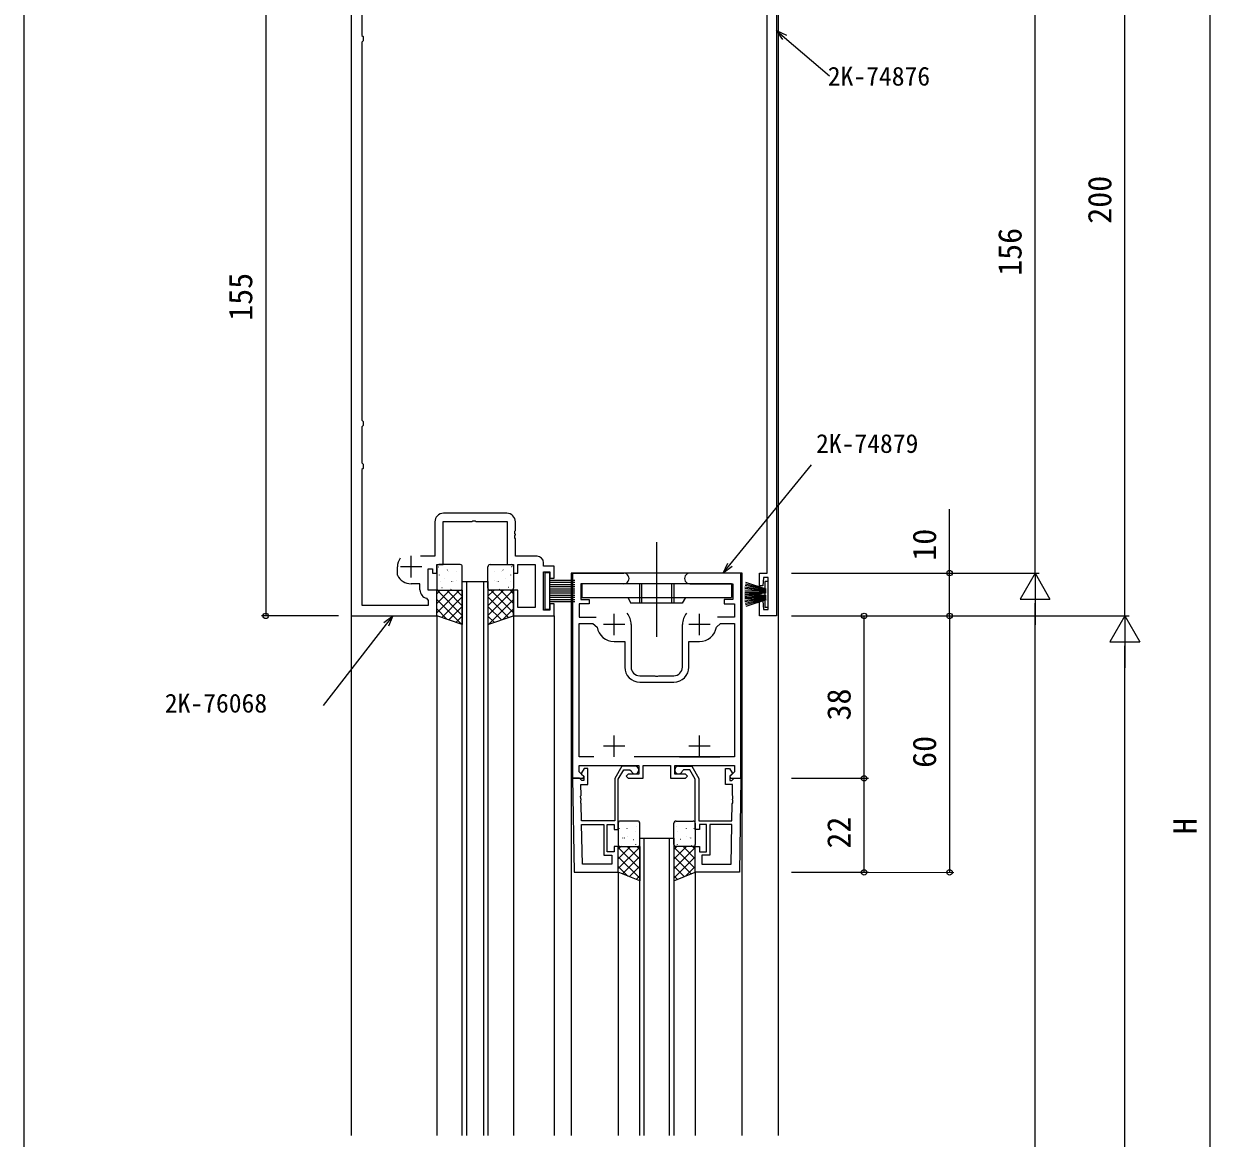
# Model space of a CAD drawing. Units: millimetres, scale not verified. Extents: x -437 to 438, y -681 to 679.
# Drawn here: x -436.7 to -159.1, y 170.6 to 431.3 of the extents above; entities that cross this region are included whole.
import ezdxf
from ezdxf.enums import TextEntityAlignment as Align

# ---------------------------------------------------------------- set-up
doc = ezdxf.new("R2010")
doc.units = ezdxf.units.MM
doc.header["$LTSCALE"] = 4
doc.layers.add('0-2_YKK_11', color=7, linetype='Continuous', lineweight=18)
for name, color, linetype in [('0-3_YKK_12', 2, 'Continuous'), ('0-4_YKK_13', 4, 'Continuous'), ('0-6_YKK_D', 6, 'Continuous'), ('0-7_YKK_ZWAK', 7, 'Continuous')]:
    doc.layers.add(name, color=color, linetype=linetype)
doc.styles.add('ＭＳ ゴシック', font='')
doc.styles.get('ＭＳ ゴシック').set_extended_font_data('MS Gothic')

msp = doc.modelspace()

# ---------------------------------------------------------------- linework, layer by layer
at = {"layer": '0-2_YKK_11'}
for p, q in [((-323.647, 316.801), (-338.507, 316.801)), ((-346.077, 301.801), (-346.077, 306.801)), ((-343.577, 304.301), (-348.577, 304.301)), ((-308.277, 302.796), (-296.327, 302.796)), ((-298.577, 288.296), (-298.577, 293.296)), ((-278.577, 288.296), (-278.577, 293.296)), ((-296.077, 290.796), (-301.077, 290.796)), ((-294.577, 290.796), (-294.577, 280.796)), ((-282.577, 280.796), (-282.577, 290.796)), ((-276.077, 290.796), (-281.077, 290.796)), ((-292.577, 277.296), (-284.577, 277.296)), ((-298.577, 259.796), (-298.577, 264.796)), ((-278.577, 259.796), (-278.577, 264.796)), ((-296.077, 262.296), (-301.077, 262.296)), ((-276.077, 262.296), (-281.077, 262.296)), ((-283.294, 259.796), (-293.86, 259.796))]:
    msp.add_line(p, q, dxfattribs=at)
for points in [[(-260.578, 458.798), (-260.578, 292.798), (-264.578, 292.798), (-264.578, 296.298), (-263.778, 296.298), (-263.578, 294.298), (-262.508, 294.298), (-262.508, 301.798), (-263.578, 301.798), (-263.778, 299.798), (-264.578, 299.798), (-264.578, 302.798), (-262.778, 302.798), (-262.778, 447.544), (-262.818, 447.694), (-262.823, 447.702), (-262.833, 447.72), (-262.838, 447.728), (-262.878, 447.878), (-262.878, 451.416), (-262.835, 451.57)], [(-360.077, 447.801), (-360.077, 292.801), (-340.077, 292.801), (-340.077, 298.801), (-342.077, 298.801), (-342.077, 303.801), (-341.077, 303.801), (-341.077, 302.801), (-340.077, 302.801), (-340.077, 304.801), (-338.577, 304.801), (-338.577, 314.871), (-331.835, 314.871), (-331.652, 314.991)], [(-350.376, 449.566), (-357.577, 446.208), (-357.577, 428.595), (-357.314, 428.297), (-357.314, 427.305), (-357.577, 427.007), (-357.577, 338.595), (-357.314, 338.297), (-357.314, 337.305), (-357.577, 337.007), (-357.577, 328.595), (-357.314, 328.297), (-357.314, 327.305), (-357.577, 327.007), (-357.577, 295.301), (-342.007, 295.301), (-342.007, 296.422), (-342.407, 296.912)], [(-340.507, 314.801), (-340.507, 306.731), (-343.883, 306.731)], [(-331.652, 314.991), (-331.102, 314.991), (-330.919, 314.871), (-323.577, 314.871), (-323.577, 304.801), (-322.077, 304.801), (-322.077, 302.801), (-321.077, 302.801), (-321.077, 304.801), (-317.007, 304.801), (-317.007, 294.731), (-321.077, 294.731), (-321.077, 298.801), (-322.077, 298.801), (-322.077, 292.801), (-312.577, 292.801), (-312.577, 295.601), (-313.577, 295.601), (-313.577, 294.101), (-315.077, 294.101), (-315.077, 303.101), (-313.577, 303.101), (-313.577, 301.601), (-312.577, 301.601), (-312.577, 304.401), (-315.077, 304.401), (-315.077, 305.231)], [(-316.577, 306.731), (-321.647, 306.731), (-321.647, 310.843), (-321.767, 311.026), (-321.767, 311.576), (-321.647, 311.759), (-321.647, 311.843), (-321.767, 312.026), (-321.767, 312.576), (-321.647, 312.759), (-321.647, 314.801)], [(-349.249, 302.322), (-349.277, 302.448), (-349.277, 304.301)], [(-308.277, 302.796), (-308.277, 254.796), (-305.801, 254.796), (-305.641, 255.184), (-306.777, 256.321), (-306.777, 257.796), (-292.777, 257.796), (-292.777, 255.796), (-295.277, 255.796), (-295.777, 255.296), (-295.277, 254.796), (-291.777, 254.796), (-291.777, 257.796), (-285.377, 257.796), (-285.377, 254.796), (-281.877, 254.796), (-281.377, 255.296), (-281.877, 255.796), (-284.377, 255.796), (-284.377, 257.796), (-270.377, 257.796), (-270.377, 256.321), (-271.513, 255.184), (-271.353, 254.796), (-268.877, 254.796), (-268.877, 302.796), (-280.827, 302.796)], [(-344.007, 298.871), (-344.007, 300.301), (-346.077, 300.301)], [(-296.327, 300.296), (-306.377, 300.296), (-306.377, 296.596), (-304.377, 296.596), (-304.377, 295.596), (-306.777, 295.596), (-306.777, 292.496), (-302.785, 292.496)], [(-280.827, 300.296), (-270.777, 300.296), (-270.777, 296.596), (-272.777, 296.596), (-272.777, 295.596), (-270.377, 295.596), (-270.377, 292.496), (-274.369, 292.496)], [(-303.294, 259.796), (-306.777, 259.796), (-306.777, 290.996), (-303.513, 290.996), (-302.525, 290.156)], [(-274.628, 290.156), (-273.641, 290.996), (-270.377, 290.996), (-270.377, 259.796), (-283.294, 259.796), (-273.86, 259.796)], [(-298.577, 286.796), (-296.077, 286.796), (-296.077, 280.796)], [(-281.077, 280.796), (-281.077, 286.796), (-278.577, 286.796)], [(-292.577, 278.796), (-289.035, 278.796), (-288.852, 278.676), (-288.302, 278.676), (-288.119, 278.796), (-284.577, 278.796)], [(-293.677, 257.611), (-296.739, 257.611), (-298.377, 254.773), (-298.377, 244.811), (-306.173, 244.811), (-306.243, 248.853), (-306.366, 249.034), (-306.376, 249.584), (-306.259, 249.769), (-306.261, 249.853), (-306.384, 250.034), (-306.393, 250.584), (-306.277, 250.769), (-306.321, 253.311), (-304.677, 253.311), (-304.677, 257.111), (-305.577, 257.111), (-306.177, 256.072), (-306.177, 255.761), (-305.677, 255.261), (-305.677, 254.311), (-306.148, 254.311), (-306.348, 254.511), (-306.648, 254.811), (-308.277, 254.811)], [(-308.277, 254.811), (-307.893, 232.811), (-297.577, 232.811), (-297.577, 238.811), (-298.577, 238.811), (-298.577, 237.611), (-300.177, 237.611), (-300.177, 244.011), (-298.577, 244.011), (-298.577, 242.811), (-297.577, 242.811), (-297.577, 254.559), (-296.277, 256.811), (-294.861, 256.811), (-294.565, 256.561)], [(-283.477, 257.611), (-280.416, 257.611), (-278.777, 254.773), (-278.777, 244.811), (-270.982, 244.811), (-270.912, 248.853), (-270.789, 249.034), (-270.779, 249.584), (-270.896, 249.769), (-270.894, 249.853), (-270.771, 250.034), (-270.761, 250.584), (-270.878, 250.769), (-270.834, 253.311), (-272.477, 253.311), (-272.477, 257.111), (-271.577, 257.111), (-270.977, 256.072), (-270.977, 255.761), (-271.477, 255.261), (-271.477, 254.311), (-271.007, 254.311), (-270.807, 254.511), (-270.507, 254.811), (-268.877, 254.811)], [(-268.877, 254.811), (-269.261, 232.811), (-279.577, 232.811), (-279.577, 238.811), (-278.577, 238.811), (-278.577, 237.611), (-276.977, 237.611), (-276.977, 244.011), (-278.577, 244.011), (-278.577, 242.811), (-279.577, 242.811), (-279.577, 254.559), (-280.877, 256.811), (-282.294, 256.811), (-282.59, 256.561)]]:
    msp.add_lwpolyline(points, dxfattribs=at)
for points in [[(-305.997, 234.741), (-306.159, 244.011), (-300.977, 244.011), (-300.977, 236.811), (-299.077, 236.811), (-299.077, 234.741)], [(-271.158, 234.741), (-270.996, 244.011), (-276.177, 244.011), (-276.177, 236.811), (-278.077, 236.811), (-278.077, 234.741)]]:
    msp.add_lwpolyline(points, close=True, dxfattribs=at)
for centre, radius, start, end in [((-338.507, 314.801), 2, 90.00001, 179.99999), ((-323.647, 314.801), 2, 0.00001, 89.99999), ((-346.077, 304.301), 3.2, 141.63348, 179.99999), ((-316.577, 305.231), 1.5, 0.00001, 89.99999), ((-296.327, 301.546), 1.25, 269.99999, 90.00001), ((-280.827, 301.546), 1.25, 89.99999, 270.00001), ((-346.077, 303.801), 3.5, 205.00785, 270), ((-342.007, 298.871), 2, 180.00001, 258.46303), ((-298.577, 290.796), 4, 359.99998, 40.4398), ((-278.577, 290.796), 4, 139.5602, 180.00002), ((-298.577, 290.796), 4, 189.20689, 270.00001), ((-278.577, 290.796), 4, 269.99999, 350.79311), ((-292.577, 280.796), 3.5, 180.00001, 269.99999), ((-292.577, 280.796), 2, 180.00001, 269.99999), ((-284.577, 280.796), 2, 270.00001, 359.99999), ((-284.577, 280.796), 3.5, 270.00001, 359.99999), ((-293.677, 256.711), 0.9, 189.59406, 90), ((-283.477, 256.711), 0.9, 90, 350.40594)]:
    msp.add_arc(centre, radius, start, end, dxfattribs=at)
at = {"layer": '0-3_YKK_12'}
for p, q in [((-360.077, 526.801), (-360.077, 171.201)), ((-260.077, 171.201), (-260.077, 526.801)), ((-268.577, 171.201), (-268.577, 302.796)), ((-334.077, 171.201), (-334.077, 300.803)), ((-333.077, 300.803), (-333.077, 171.201)), ((-329.077, 171.201), (-329.077, 300.803)), ((-340.077, 292.801), (-340.077, 171.201)), ((-322.077, 292.801), (-322.077, 171.201)), ((-312.577, 292.801), (-312.577, 171.201)), ((-292.577, 171.201), (-292.577, 240.801)), ((-291.577, 240.801), (-291.577, 171.201)), ((-285.577, 171.201), (-285.577, 240.801)), ((-297.577, 232.796), (-297.577, 171.201)), ((-279.577, 232.796), (-279.577, 171.201))]:
    msp.add_line(p, q, dxfattribs=at)
for points in [[(-268.577, 302.796), (-308.577, 302.796), (-308.577, 171.201)], [(-334.077, 300.803), (-328.077, 300.803), (-328.077, 171.201)], [(-292.577, 240.801), (-284.577, 240.801), (-284.577, 171.201)]]:
    msp.add_lwpolyline(points, dxfattribs=at)
at = {"layer": '0-4_YKK_13'}
for p, q in [((-288.629, 310.061), (-288.629, 287.889)), ((-340.077, 304.301), (-340.077, 299.301)), ((-339.633, 304.237), (-339.589, 304.261)), ((-334.577, 304.801), (-339.577, 304.801)), ((-337.608, 303.503), (-337.564, 303.527)), ((-337.294, 303.083), (-337.287, 303.091)), ((-335.531, 303.071), (-335.488, 303.095)), ((-334.077, 299.301), (-334.077, 304.301)), ((-328.077, 299.301), (-328.077, 304.301)), ((-327.577, 304.801), (-322.577, 304.801)), ((-326.622, 303.071), (-326.666, 303.095)), ((-324.86, 303.083), (-324.866, 303.091)), ((-324.546, 303.503), (-324.59, 303.527)), ((-322.521, 304.237), (-322.565, 304.261)), ((-322.077, 304.301), (-322.077, 299.301)), ((-339.441, 302.293), (-339.394, 302.381)), ((-339.269, 300.879), (-339.262, 300.886)), ((-338.199, 301.613), (-338.155, 301.637)), ((-336.551, 300.768), (-336.505, 300.857)), ((-336.174, 300.879), (-336.131, 300.903)), ((-335.508, 301.063), (-335.502, 301.071)), ((-334.098, 300.447), (-334.077, 300.458)), ((-328.056, 300.447), (-328.077, 300.458)), ((-326.646, 301.063), (-326.652, 301.071)), ((-325.979, 300.879), (-326.023, 300.903)), ((-325.603, 300.768), (-325.649, 300.857)), ((-323.955, 301.613), (-323.998, 301.637)), ((-322.885, 300.879), (-322.891, 300.886)), ((-322.713, 302.293), (-322.76, 302.381)), ((-313.577, 301.148), (-307.777, 301.148)), ((-313.577, 300.648), (-307.777, 300.648)), ((-313.577, 300.148), (-307.777, 300.148)), ((-271.129, 300.296), (-306.129, 300.296)), ((-306.129, 300.296), (-306.129, 297.096)), ((-292.629, 300.296), (-292.629, 295.796)), ((-292.129, 300.296), (-292.129, 295.796)), ((-285.129, 300.296), (-285.129, 295.796)), ((-284.629, 300.296), (-284.629, 295.796)), ((-271.129, 300.296), (-271.129, 297.096)), ((-263.008, 298.848), (-267.899, 299.887)), ((-263.008, 298.948), (-267.838, 300.242)), ((-263.008, 299.048), (-267.763, 300.593)), ((-340.077, 297.957), (-339.233, 298.801)), ((-340.077, 295.712), (-336.988, 298.801)), ((-340.077, 293.467), (-334.743, 298.801)), ((-334.077, 292.899), (-339.979, 298.801)), ((-339.577, 298.801), (-334.577, 298.801)), ((-338.892, 292.406), (-334.077, 297.222)), ((-338.842, 299.422), (-338.798, 299.446)), ((-334.077, 295.144), (-337.734, 298.801)), ((-337.45, 298.896), (-337.443, 298.903)), ((-336.766, 298.989), (-336.722, 299.013)), ((-334.077, 297.389), (-335.489, 298.801)), ((-328.077, 297.389), (-326.665, 298.801)), ((-328.077, 295.144), (-324.42, 298.801)), ((-328.077, 292.899), (-322.175, 298.801)), ((-323.262, 292.406), (-328.077, 297.222)), ((-322.577, 298.801), (-327.577, 298.801)), ((-322.077, 293.467), (-327.411, 298.801)), ((-325.388, 298.989), (-325.432, 299.013)), ((-322.077, 295.712), (-325.166, 298.801)), ((-324.704, 298.896), (-324.711, 298.903)), ((-323.312, 299.422), (-323.355, 299.446)), ((-322.077, 297.957), (-322.921, 298.801)), ((-313.577, 299.648), (-307.777, 299.648)), ((-313.577, 299.148), (-307.777, 299.148)), ((-313.577, 298.648), (-307.777, 298.648)), ((-313.577, 298.148), (-307.777, 298.148)), ((-313.577, 297.648), (-307.777, 297.648)), ((-313.577, 297.148), (-307.777, 297.148)), ((-306.129, 297.096), (-271.129, 297.096)), ((-295.379, 297.096), (-294.629, 295.796)), ((-281.878, 297.096), (-282.629, 295.796)), ((-268.008, 298.448), (-263.008, 298.448)), ((-268.008, 297.148), (-263.008, 297.148)), ((-263.008, 298.548), (-268.001, 298.809)), ((-263.008, 298.348), (-268.001, 298.086)), ((-263.008, 297.248), (-268.001, 297.509)), ((-263.008, 298.648), (-267.981, 299.17)), ((-263.008, 298.248), (-267.981, 297.725)), ((-263.008, 297.348), (-267.981, 297.87)), ((-263.008, 298.748), (-267.946, 299.53)), ((-263.008, 297.448), (-267.946, 298.23)), ((-263.008, 298.148), (-267.946, 297.365)), ((-263.308, 298.1), (-263.308, 297.495)), ((-334.297, 290.875), (-340.077, 296.654)), ((-337.665, 291.997), (-340.077, 294.409)), ((-337.209, 291.845), (-334.077, 294.977)), ((-324.945, 291.845), (-328.077, 294.977)), ((-327.857, 290.875), (-322.077, 296.654)), ((-324.489, 291.997), (-322.077, 294.409)), ((-313.577, 296.648), (-307.777, 296.648)), ((-313.577, 296.148), (-307.777, 296.148)), ((-282.629, 295.796), (-294.629, 295.796)), ((-263.008, 297.048), (-268.001, 296.786)), ((-263.008, 296.948), (-267.981, 296.425)), ((-263.008, 296.848), (-267.946, 296.065)), ((-263.008, 296.748), (-267.899, 295.708)), ((-263.008, 296.648), (-267.838, 295.353)), ((-263.008, 296.548), (-267.763, 295.002)), ((-263.308, 296.45), (-263.308, 294.798)), ((-335.525, 291.284), (-334.077, 292.732)), ((-326.629, 291.284), (-328.077, 292.732)), ((-293.077, 244.801), (-297.077, 244.801)), ((-292.864, 244.528), (-292.82, 244.552)), ((-284.29, 244.528), (-284.334, 244.552)), ((-284.077, 244.801), (-280.077, 244.801)), ((-297.577, 244.301), (-297.577, 239.301)), ((-297.577, 243.52), (-297.564, 243.527)), ((-297.294, 243.083), (-297.287, 243.091)), ((-295.531, 243.071), (-295.488, 243.095)), ((-293.507, 242.337), (-293.463, 242.361)), ((-293.3, 243.529), (-293.293, 243.536)), ((-292.577, 239.301), (-292.577, 244.301)), ((-284.577, 239.301), (-284.577, 244.301)), ((-283.854, 243.529), (-283.861, 243.536)), ((-283.647, 242.337), (-283.691, 242.361)), ((-281.622, 243.071), (-281.666, 243.095)), ((-279.86, 243.083), (-279.866, 243.091)), ((-279.577, 243.52), (-279.59, 243.527)), ((-279.577, 244.301), (-279.577, 239.301)), ((-297.577, 238.212), (-296.988, 238.801)), ((-297.577, 235.967), (-294.743, 238.801)), ((-297.077, 238.801), (-293.077, 238.801)), ((-296.766, 238.989), (-296.722, 239.013)), ((-296.551, 240.768), (-296.505, 240.857)), ((-296.174, 240.879), (-296.131, 240.903)), ((-295.508, 241.063), (-295.502, 241.071)), ((-292.577, 235.889), (-295.489, 238.801)), ((-294.098, 240.447), (-294.054, 240.471)), ((-293.455, 239.341), (-293.449, 239.349)), ((-292.577, 238.134), (-293.244, 238.801)), ((-284.577, 238.134), (-283.91, 238.801)), ((-284.577, 235.889), (-281.665, 238.801)), ((-280.077, 238.801), (-284.077, 238.801)), ((-283.698, 239.341), (-283.705, 239.349)), ((-283.056, 240.447), (-283.1, 240.471)), ((-279.577, 235.967), (-282.411, 238.801)), ((-281.646, 241.063), (-281.652, 241.071)), ((-280.979, 240.879), (-281.023, 240.903)), ((-280.603, 240.768), (-280.649, 240.857)), ((-280.388, 238.989), (-280.432, 239.013)), ((-279.577, 238.212), (-280.166, 238.801)), ((-297.577, 233.722), (-292.577, 238.722)), ((-292.577, 233.644), (-297.577, 238.644)), ((-292.577, 231.399), (-297.577, 236.399)), ((-296.631, 232.423), (-292.577, 236.477)), ((-279.577, 233.722), (-284.577, 238.722)), ((-284.577, 233.644), (-279.577, 238.644)), ((-280.523, 232.423), (-284.577, 236.477)), ((-284.577, 231.399), (-279.577, 236.399)), ((-295.322, 231.899), (-297.577, 234.154)), ((-295.027, 231.781), (-292.577, 234.232)), ((-282.127, 231.781), (-284.577, 234.232)), ((-281.832, 231.899), (-279.577, 234.154)), ((-293.424, 231.14), (-292.577, 231.986)), ((-283.73, 231.14), (-284.577, 231.986))]:
    msp.add_line(p, q, dxfattribs=at)
for points in [[(-314.777, 302.898), (-314.777, 294.398), (-313.577, 294.398), (-313.577, 302.898)], [(-334.077, 290.801), (-340.077, 292.801), (-340.077, 298.801), (-334.077, 298.801)], [(-328.077, 290.801), (-322.077, 292.801), (-322.077, 298.801), (-328.077, 298.801)], [(-292.577, 230.801), (-297.577, 232.801), (-297.577, 238.801), (-292.577, 238.801)], [(-284.577, 230.801), (-279.577, 232.801), (-279.577, 238.801), (-284.577, 238.801)]]:
    msp.add_lwpolyline(points, close=True, dxfattribs=at)
for points in [[(-262.508, 300.798), (-263.308, 300.798), (-263.308, 299.145)], [(-263.308, 294.798), (-262.508, 294.798), (-262.508, 300.798)]]:
    msp.add_lwpolyline(points, dxfattribs=at)
for centre, start, end in [((-339.577, 304.301), 90, 180), ((-334.577, 304.301), 0, 90), ((-327.577, 304.301), 90, 180), ((-322.577, 304.301), 0, 90), ((-339.577, 299.301), 180, 270), ((-334.577, 299.301), 270, 0), ((-327.577, 299.301), 180, 270), ((-322.577, 299.301), 270, 0), ((-297.077, 244.301), 90, 180), ((-293.077, 244.301), 0, 90), ((-284.077, 244.301), 90, 180), ((-280.077, 244.301), 0, 90), ((-297.077, 239.301), 180, 270), ((-293.077, 239.301), 270, 0), ((-284.077, 239.301), 180, 270), ((-280.077, 239.301), 270, 0)]:
    msp.add_arc(centre, 0.5, start, end, dxfattribs=at)
at = {"layer": '0-6_YKK_D'}
for p, q in [((-159.077, -66.4), (-159.077, 556.8)), ((-179.077, 292.798), (-179.077, 492.798)), ((-200.077, 302.798), (-200.077, 458.798)), ((-380.077, 447.801), (-380.077, 292.801)), ((-257.077, 302.798), (-199.077, 302.798)), ((-257.077, 302.798), (-219.077, 302.798)), ((-257.077, 302.798), (-199.077, 302.798)), ((-200.077, 302.798), (-203.577, 296.735)), ((-200.077, 302.798), (-196.577, 296.735)), ((-200.077, 302.798), (-200.077, 290.673)), ((-203.577, 296.735), (-196.577, 296.735)), ((-200.077, -56.405), (-200.077, 295.798)), ((-363.077, 292.801), (-381.077, 292.801)), ((-257.077, 292.798), (-219.077, 292.798)), ((-257.077, 292.798), (-219.077, 292.797)), ((-257.077, 292.798), (-178.077, 292.798)), ((-257.077, 292.798), (-178.077, 292.798)), ((-257.077, 292.798), (-239.077, 292.798)), ((-240.077, 254.796), (-240.077, 292.798)), ((-220.077, 292.797), (-220.078, 232.796)), ((-179.077, 292.798), (-182.577, 286.735)), ((-179.077, 292.798), (-175.577, 286.735)), ((-179.077, 292.798), (-179.077, 280.673)), ((-182.577, 286.735), (-175.577, 286.735)), ((-179.077, -66.4), (-179.077, 285.798)), ((-257.077, 254.796), (-239.077, 254.796)), ((-257.077, 254.796), (-239.077, 254.796)), ((-240.077, 232.796), (-240.077, 254.796)), ((-257.077, 232.796), (-219.078, 232.795)), ((-257.077, 232.796), (-239.077, 232.796))]:
    msp.add_line(p, q, dxfattribs=at)
for points in [[(-259.118, 427.632), (-260.578, 429.769), (-258.245, 428.648)], [(-260.578, 429.769), (-258.681, 428.14), (-248.176, 419.12)], [(-273.051, 302.796), (-271.469, 304.732), (-252.374, 328.105)], [(-220.077, 292.798), (-220.077, 302.798), (-220.077, 317.723)], [(-270.95, 304.308), (-273.051, 302.796), (-271.988, 305.156)], [(-350.374, 292.801), (-351.907, 290.826), (-366.669, 271.797)], [(-352.436, 291.236), (-350.374, 292.801), (-351.377, 290.415)]]:
    msp.add_lwpolyline(points, dxfattribs=at)
for centre in [(-220.077, 302.798), (-380.077, 292.801), (-240.077, 292.798), (-220.077, 292.798), (-220.077, 292.797), (-240.077, 254.796), (-240.077, 254.796), (-240.077, 232.796), (-220.078, 232.796)]:
    msp.add_circle(centre, 0.637, dxfattribs=at)
at = {"layer": '0-7_YKK_ZWAK'}
msp.add_line((-436.7, 643.8), (-436.7, -681.2), dxfattribs=at)

# ---------------------------------------------------------------- texts
at = {"layer": '0-6_YKK_D', "style": 'ＭＳ ゴシック'}
for s, p in [('2K-74876', (-248.565, 415.532)), ('2K-74879', (-251.317, 329.605)), ('2K-76068', (-403.685, 268.855))]:
    msp.add_text(s, height=4.399, dxfattribs=at).set_placement(p, align=Align.BOTTOM_LEFT)
for s, rotation, p in [('200', 90, (-180.577, 384.531)), ('156', 90, (-201.577, 372.339)), ('155', 90, (-381.577, 361.821)), ('10', 90, (-221.577, 305.697)), ('38', 90, (-241.577, 268.321)), ('60', 89.999, (-221.577, 257.235)), ('22', 90, (-241.577, 238.342)), ('H', 90, (-160.577, 241.706))]:
    msp.add_text(s, height=5.499, rotation=rotation, dxfattribs=at).set_placement(p, align=Align.BOTTOM_LEFT)

doc.saveas('drawing.dxf')
